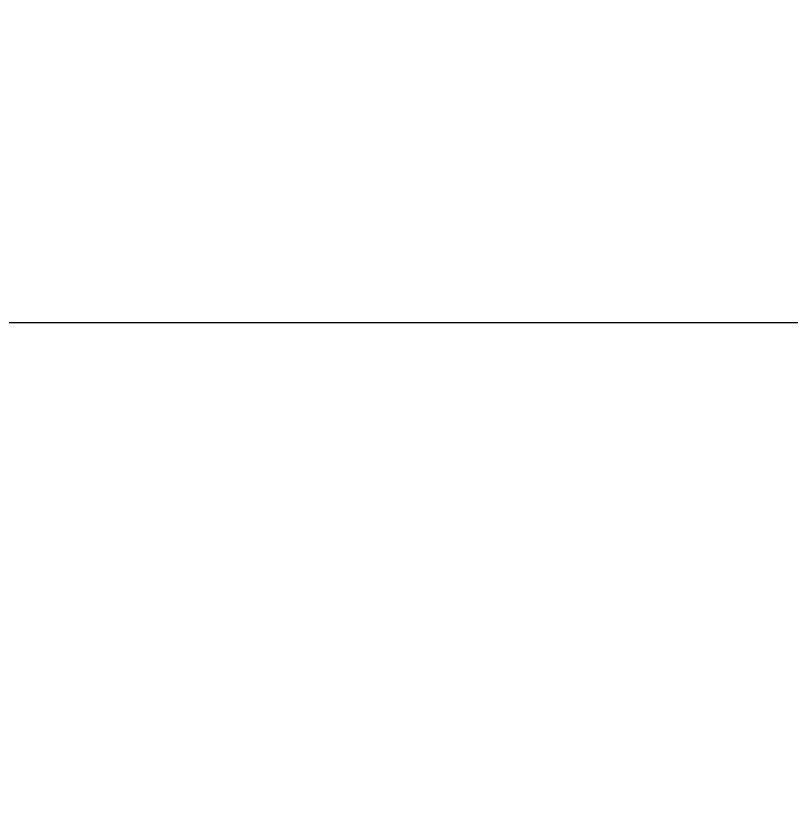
# Model space of a CAD drawing. Header units: millimetres. Extents: x 6886222 to 6919728, y 230959 to 276095.
# Drawn here: x 6910459.7 to 6910522.1, y 252520.9 to 252584.1 of the extents above; entities that cross this region are included whole.
import ezdxf
from ezdxf.xclip import XClip

# ---------------------------------------------------------------- set-up
doc = ezdxf.new("R2010")
doc.units = ezdxf.units.MM
doc.header["$LTSCALE"] = 100
doc.header["$XCLIPFRAME"] = 2
doc.linetypes.add('ST-DASH', pattern=[2.7, 1.5, -1.2])
for name, color, linetype in [('BP', 7, 'Continuous'), ('U-74D-EX$0$FUR_욕실', 8, 'Continuous'), ('U-74D-EX$0$HAT', 8, 'Continuous'), ('결로방지', 4, 'ST-DASH')]:
    doc.layers.add(name, color=color, linetype=linetype)

# ---------------------------------------------------------------- blocks, each defined once
blk = doc.blocks.new('U-74D-EX$0$대변기')
blk.add_wipeout([(22.249, 172.542), (8.912, 147.747), (6.746, 136.341), (0, 0), (6.746, -136.341), (8.912, -147.747), (22.075, -172.29), (48.748, -190.928), (71.393, -195), (166.776, -195), (163.874, -199.595), (211.559, -201.09), (211.593, -201.598), (211.811, -202.635), (212.508, -203.592), (213.122, -203.98), (214.154, -204.198), (220.754, -204.198), (220.754, -206.356), (211.679, -206.357), (211.156, -206.396), (210.27, -206.678), (209.31, -207.428), (208.746, -208.406), (208.586, -209.092), (208.561, -209.456), (208.566, -265.023), (208.683, -265.023), (208.781, -265.75), (209.146, -266.635), (209.439, -267.037), (210.115, -267.628), (210.657, -267.918), (211.055, -268.028), (211.754, -268.123), (489.288, -268.123), (490.393, -267.862), (490.867, -267.712), (491.452, -267.223), (492.007, -266.495), (492.243, -265.953), (492.338, -265.585), (492.393, -265), (492.393, -209.472), (492.274, -208.615), (492.053, -208.038), (491.645, -207.418), (491.175, -206.97), (490.657, -206.651), (490.048, -206.44), (489.564, -206.376), (489.288, -206.356), (294.651, -206.356), (294.651, -204.198), (299.371, -204.198), (299.927, -204.142), (300.815, -203.772), (301.133, -203.526), (301.57, -203.013), (301.802, -202.567), (301.976, -201.864), (301.977, -201.814), (356.763, -202.115), (409.646, -200.732), (451.071, -197.491), (521.76, -184.127), (558.832, -171.77), (607.507, -146.927), (640.318, -121.724), (666.396, -92.635), (682.862, -64.812), (689.365, -48.845), (694.462, -30.579), (696.683, -17.3), (697.462, -8.646), (697.701, 0.017), (696.016, 21.31), (691.269, 41.797), (683.337, 62.602), (669.046, 87.706), (652.78, 108.071), (630.642, 128.959), (599.081, 150.929), (558.195, 170.853), (516.937, 184.225), (478.6, 192.501), (440.581, 197.364), (409.565, 199.556), (375.328, 200.688), (311.092, 200.701), (281.722, 200.871), (251.346, 200.76), (223.329, 200.377), (188.294, 199.951), (182.405, 198.155), (177.519, 194.766), (79.796, 195), (40.704, 194.567), (37.247, 193.227), (37.247, 185.308)]).dxf.layer = 'U-74D-EX$0$FUR_욕실'
blk = doc.blocks.new('U-74D-EX$0$A$Ce93e390f')
at = {"layer": 'U-74D-EX$0$HAT'}
h = blk.add_hatch(dxfattribs=at)
h.set_pattern_fill('_USER', color=256, scale=300, angle=180, double=1, pattern_type=0)
h.set_pattern_definition([(180, (2e-14, 100), (-4e-14, -300), []), (270, (2e-14, 100), (300, -6e-14), [])])
h.paths.add_polyline_path([(1340, 1450), (0, 1450), (0, 0), (1340, 0)])
at = {"layer": 'U-74D-EX$0$FUR_욕실', "xscale": -1}
blk.add_blockref('U-74D-EX$0$대변기', (1469.488, 399.99), dxfattribs=at)
blk = doc.blocks.new('U-74D-EX')
at = {"layer": 'U-74D-EX$0$FUR_욕실'}
blk.add_blockref('U-74D-EX$0$A$Ce93e390f', (2690, -4335), dxfattribs=at)

msp = doc.modelspace()

# ---------------------------------------------------------------- block references
at = {"layer": 'BP'}
ref = msp.add_blockref('U-74D-EX', (6906313.056, 248569.377), dxfattribs=dict(at, rotation=90))
XClip(ref).set_block_clipping_path([(6114.9999999985, -1385.0000000037), (6114.9999999983, -10114.9999999935), (-9310.0000000001, -10114.9999999935), (-9310.0000000001, -455.0000000037), (324.9999999999, -455.0000000037), (325.0000000001, -1385.0000000037)])

# ---------------------------------------------------------------- next in the draw order: linework, layer by layer
at = {"layer": '결로방지'}
msp.add_lwpolyline([(6913778.056, 244559.377), (6913778.056, 244894.377), (6915228.056, 244894.377), (6915228.056, 254244.377), (6912443.056, 254244.377), (6912443.056, 252559.377), (6908203.056, 252559.377), (6908203.056, 251459.377), (6909453.056, 251459.377), (6909453.056, 248064.377), (6906438.056, 248064.377)], dxfattribs=at)

doc.saveas('drawing.dxf')
